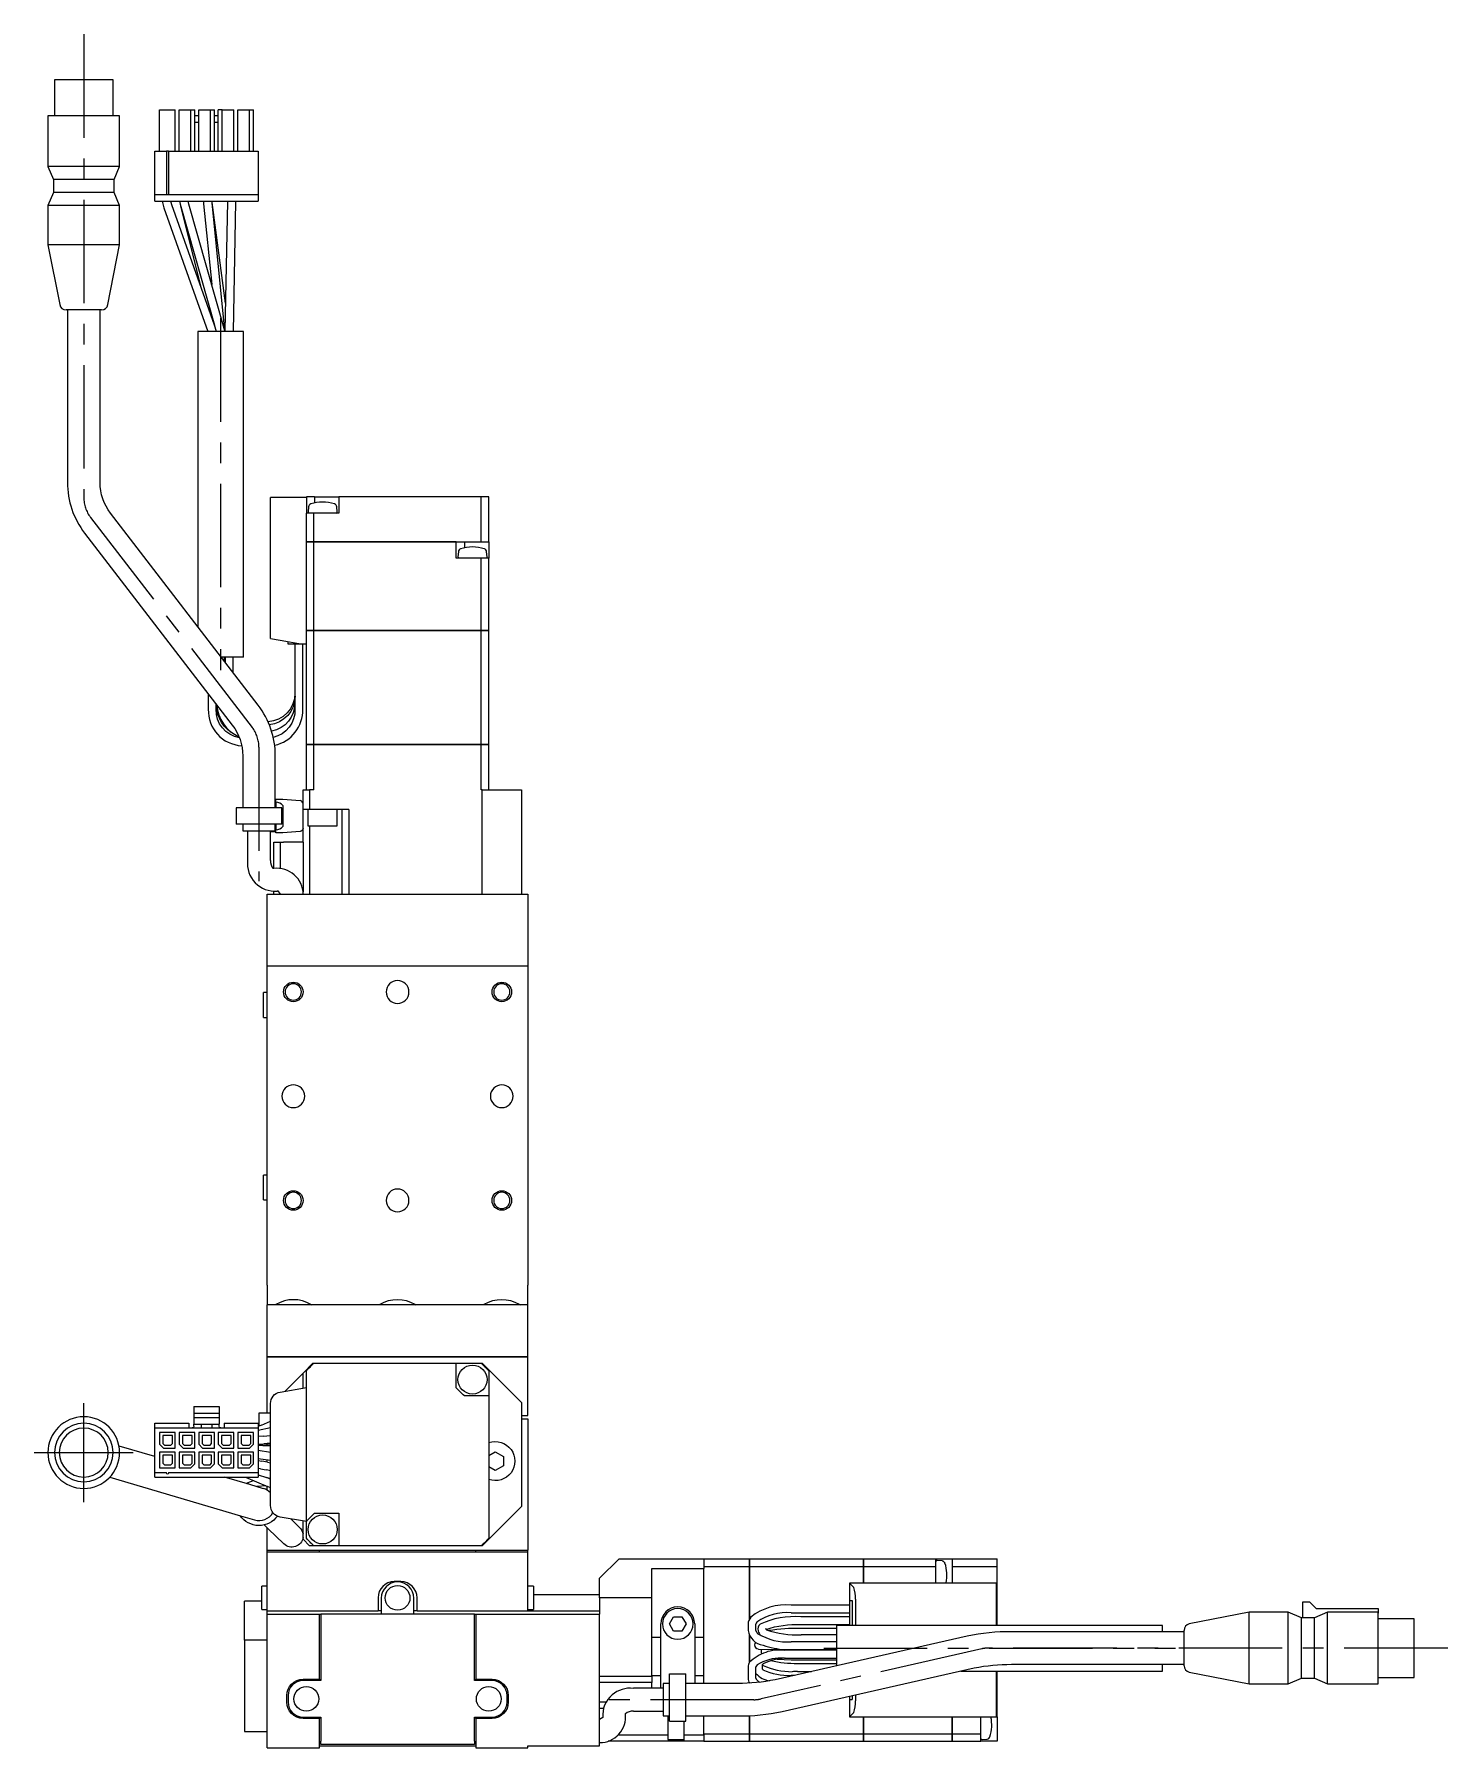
# Model space of a CAD drawing. Extents: x 0 to 847, y -8 to 672.
# Drawn here: x 629.8 to 846.7, y 211 to 474 of the extents above; entities that cross this region are included whole.
import ezdxf

# ---------------------------------------------------------------- set-up
doc = ezdxf.new("R2010")
doc.units = 0
doc.header["$LTSCALE"] = 0.5
doc.linetypes.add('CENTER', pattern=[50.8, 31.75, -6.35, 6.35, -6.35])
doc.layers.add('MSM_CENTER', color=1, linetype='CENTER')
doc.layers.add('MSM_CONTINUOUS', color=7, linetype='CONTINUOUS')

msp = doc.modelspace()

# ---------------------------------------------------------------- linework, layer by layer
at = {"layer": 'MSM_CENTER'}
for p, q in [((637.35, 474.05), (637.35, 402.95)), ((658.36, 430.45), (658.36, 376.45)), ((638.39, 399.9), (663.21, 367.65)), ((664.24, 364.6), (664.24, 344.05)), ((637.35, 248.75), (637.35, 263.95)), ((629.75, 256.35), (644.95, 256.35)), ((775.17, 226.23), (741.31, 218.54)), ((750.91, 226.31), (804.91, 226.31)), ((846.68, 226.35), (776.27, 226.35)), ((740.2, 218.42), (717.66, 218.42))]:
    msp.add_line(p, q, dxfattribs=at)
for centre, start, end in [((642.35, 402.95), 180, 217.5732), ((659.24, 364.6), 360, 37.5732), ((776.27, 221.35), 90, 102.7889), ((740.2, 223.42), 270, 282.7889)]:
    msp.add_arc(centre, 5, start, end, dxfattribs=at)
at = {"layer": 'MSM_CONTINUOUS'}
for p, q in [((641.85, 467.05), (632.85, 467.05)), ((632.85, 467.05), (632.85, 461.55)), ((641.85, 461.55), (641.85, 467.05)), ((642.85, 461.55), (631.85, 461.55)), ((631.85, 461.55), (631.85, 453.75)), ((642.85, 453.75), (642.85, 461.55)), ((648.99, 456.1), (648.99, 462.45)), ((648.99, 462.45), (651.39, 462.45)), ((651.39, 456.1), (651.39, 462.45)), ((651.99, 462.45), (653.79, 462.45)), ((651.99, 456.1), (651.99, 462.45)), ((653.79, 456.1), (653.79, 462.45)), ((653.79, 462.45), (654.39, 462.45)), ((654.39, 456.1), (654.39, 462.45)), ((654.39, 461.56), (654.99, 461.56)), ((654.39, 460.56), (654.99, 460.56)), ((654.99, 456.1), (654.99, 462.45)), ((654.99, 462.45), (656.79, 462.45)), ((656.79, 456.1), (656.79, 462.45)), ((656.79, 462.45), (657.39, 462.45)), ((657.39, 456.1), (657.39, 462.45)), ((657.39, 461.56), (657.99, 461.56)), ((657.39, 460.56), (657.99, 460.56)), ((657.99, 456.1), (657.99, 462.45)), ((658.59, 462.45), (657.99, 462.45)), ((658.59, 456.1), (658.59, 462.45)), ((658.59, 462.45), (660.39, 462.45)), ((660.39, 456.1), (660.39, 462.45)), ((660.99, 456.1), (660.99, 462.45)), ((660.99, 462.45), (662.79, 462.45)), ((662.79, 456.1), (662.79, 462.45)), ((662.79, 462.45), (663.39, 462.45)), ((663.39, 456.1), (663.39, 462.45)), ((648.26, 456.1), (650.04, 456.1)), ((648.26, 449.47), (648.26, 456.1)), ((650.04, 456.1), (650.04, 449.47)), ((650.34, 456.1), (650.04, 456.1)), ((650.34, 456.1), (650.34, 449.47)), ((650.34, 456.1), (664.11, 456.1)), ((664.11, 456.1), (664.11, 449.47)), ((642.85, 453.75), (631.85, 453.75)), ((631.85, 453.75), (632.7, 451.75)), ((642, 451.75), (642.85, 453.75)), ((632.7, 449.75), (631.85, 447.75)), ((642, 451.75), (632.7, 451.75)), ((632.7, 451.75), (632.7, 449.75)), ((642, 449.75), (632.7, 449.75)), ((642, 449.75), (642, 451.75)), ((642.85, 447.75), (642, 449.75)), ((642.85, 447.75), (631.85, 447.75)), ((631.85, 447.75), (631.85, 441.75)), ((642.85, 441.75), (642.85, 447.75)), ((648.26, 449.47), (664.11, 449.47)), ((648.26, 449.17), (648.26, 449.47)), ((648.26, 448.45), (648.26, 449.17)), ((648.26, 448.45), (664.11, 448.45)), ((649.38, 448.45), (649.64, 447.42)), ((649.64, 447.42), (656.37, 428.45)), ((650.87, 447.85), (650.7, 448.45)), ((650.87, 447.84), (650.7, 448.45)), ((657.42, 429.38), (650.87, 447.85)), ((652.05, 448.45), (652.19, 447.69)), ((652.06, 448.45), (652.23, 447.6)), ((652.19, 447.69), (655.29, 435.38)), ((652.23, 447.6), (657.42, 429.38)), ((653.48, 447.95), (653.37, 448.45)), ((659.02, 428.53), (653.48, 447.95)), ((655.72, 448.45), (655.75, 448.04)), ((655.75, 448.04), (656.99, 435.63)), ((657.05, 448.17), (657.02, 448.45)), ((657.05, 448.21), (657.03, 448.45)), ((659.1, 432.75), (657.05, 448.21)), ((659, 428.57), (657.05, 448.17)), ((659.41, 448.37), (659.02, 428.54)), ((659.41, 448.45), (659.41, 448.37)), ((659.41, 448.45), (659.41, 448.3)), ((660.31, 428.45), (660.71, 448.34)), ((660.71, 448.34), (660.71, 448.45)), ((664.11, 449.47), (664.11, 449.17)), ((664.11, 449.17), (664.11, 448.45)), ((642.85, 441.75), (631.85, 441.75)), ((631.85, 441.75), (633.66, 432.55)), ((641.05, 432.55), (642.85, 441.75)), ((640.07, 431.75), (634.64, 431.75)), ((634.85, 431.75), (634.85, 405.26)), ((639.85, 405.26), (639.85, 431.75)), ((657.72, 428.45), (657.42, 429.38)), ((661.86, 428.45), (654.86, 428.45)), ((654.86, 428.45), (654.86, 383.09)), ((659.02, 428.54), (659.02, 428.53)), ((661.86, 378.45), (661.86, 428.45)), ((666.01, 381.31), (666.01, 402.95)), ((667.5, 402.95), (666.01, 402.95)), ((671.51, 402.95), (667.5, 402.95)), ((671.51, 402.95), (671.51, 403.05)), ((672.76, 403.05), (671.51, 403.05)), ((671.51, 402.95), (671.51, 400.55)), ((672.76, 403.05), (672.76, 402.11)), ((672.76, 403.05), (676.51, 403.05)), ((676.51, 403.05), (676.51, 400.55)), ((698.36, 403.05), (676.51, 403.05)), ((698.36, 396.16), (698.36, 403.05)), ((699.51, 403.05), (698.36, 403.05)), ((699.51, 396.16), (699.51, 403.05)), ((664.12, 371.06), (641.45, 400.53)), ((671.51, 396.16), (671.51, 400.55)), ((672.67, 400.55), (671.51, 400.55)), ((671.85, 401.52), (671.78, 400.75)), ((672.67, 396.16), (672.67, 400.55)), ((676.51, 400.55), (672.67, 400.55)), ((676.24, 400.75), (676.18, 401.52)), ((637.48, 397.48), (660.15, 368.01)), ((671.51, 396.16), (672.67, 396.16)), ((671.51, 382.55), (671.51, 396.15)), ((672.67, 396.15), (671.51, 396.15)), ((672.67, 396.16), (698.36, 396.16)), ((672.67, 382.55), (672.67, 396.15)), ((694.51, 396.15), (672.67, 396.15)), ((694.51, 393.65), (694.51, 396.15)), ((694.85, 394.63), (694.78, 393.86)), ((695.76, 396.15), (695.76, 395.22)), ((698.36, 396.16), (699.51, 396.16)), ((699.24, 393.86), (699.18, 394.63)), ((699.51, 396.15), (699.51, 393.65)), ((698.36, 393.65), (694.51, 393.65)), ((698.36, 382.55), (698.36, 393.65)), ((699.51, 393.65), (698.36, 393.65)), ((699.51, 382.55), (699.51, 393.65)), ((671.51, 382.55), (672.67, 382.55)), ((671.51, 382.54), (671.51, 382.55)), ((671.51, 365.05), (671.51, 382.54)), ((672.67, 382.54), (671.51, 382.54)), ((671.52, 382.55), (671.52, 382.54)), ((672.67, 382.55), (698.36, 382.55)), ((672.67, 382.55), (672.67, 382.54)), ((672.67, 365.05), (672.67, 382.54)), ((698.36, 382.54), (672.67, 382.54)), ((698.35, 382.55), (698.35, 382.54)), ((698.36, 382.55), (699.51, 382.55)), ((698.36, 365.05), (698.36, 382.54)), ((699.51, 382.54), (698.36, 382.54)), ((699.5, 382.55), (699.5, 382.54)), ((699.51, 365.05), (699.51, 382.54)), ((666.01, 381.31), (667.5, 381.05)), ((667.5, 381.05), (670.91, 380.45)), ((668.71, 380.45), (668.71, 380.84)), ((670.91, 380.45), (668.71, 380.45)), ((669.76, 380.45), (669.76, 370.45)), ((671.51, 380.45), (670.91, 380.45)), ((670.96, 370.45), (670.96, 380.45)), ((661.86, 378.45), (658.41, 378.45)), ((658.96, 377.76), (658.96, 378.45)), ((659.06, 378.45), (659.06, 377.63)), ((660.26, 376.07), (660.26, 378.45)), ((656.46, 372.81), (656.46, 370.45)), ((657.66, 370.45), (657.66, 371.25)), ((669.76, 372.93), (669.76, 372.69)), ((657.87, 369.91), (658.1, 369.5)), ((661.74, 363.28), (661.74, 355.3)), ((666.74, 355.3), (666.74, 363.28)), ((671.51, 365.05), (672.67, 365.05)), ((671.51, 358.05), (671.51, 365.04)), ((672.67, 365.04), (671.51, 365.04)), ((671.52, 365.05), (671.52, 365.04)), ((672.67, 365.05), (698.36, 365.05)), ((672.67, 365.05), (672.67, 365.04)), ((672.67, 358.05), (672.67, 365.04)), ((698.36, 365.04), (672.67, 365.04)), ((698.35, 365.05), (698.35, 365.04)), ((698.36, 365.05), (699.51, 365.05)), ((698.36, 358.05), (698.36, 365.04)), ((699.51, 365.04), (698.36, 365.04)), ((699.5, 365.05), (699.5, 365.04)), ((699.51, 358.05), (699.51, 365.04)), ((671.01, 355.05), (671.01, 358.05)), ((671.01, 358.05), (672.01, 358.05)), ((672.01, 358.05), (672.01, 355.05)), ((672.67, 358.05), (672.01, 358.05)), ((698.51, 358.05), (698.36, 358.05)), ((698.51, 342.05), (698.51, 358.05)), ((698.51, 358.05), (704.51, 358.05)), ((704.51, 358.05), (704.51, 342.05)), ((667.74, 355.3), (660.74, 355.3)), ((660.74, 355.3), (660.74, 352.8)), ((666.81, 356.4), (666.74, 356.4)), ((666.81, 356.65), (667.91, 356.65)), ((666.81, 356.18), (666.81, 356.65)), ((666.81, 356.18), (666.81, 355.3)), ((667.74, 352.8), (667.74, 355.3)), ((667.91, 356.65), (670.56, 356.42)), ((667.91, 355.65), (667.91, 352.44)), ((667.74, 352.8), (660.74, 352.8)), ((661.74, 352.8), (661.74, 351.8)), ((666.74, 351.8), (666.74, 352.8)), ((666.81, 352.8), (666.81, 351.92)), ((672.01, 355.05), (671.01, 355.05)), ((671.01, 350.05), (671.01, 355.05)), ((671.76, 355.05), (671.76, 352.55)), ((671.76, 352.55), (676.26, 352.55)), ((678.01, 355.05), (672.01, 355.05)), ((672.01, 352.55), (672.01, 342.05)), ((676.26, 352.55), (676.26, 355.05)), ((677.01, 342.05), (677.01, 355.05)), ((678.01, 355.05), (678.01, 342.05)), ((661.74, 351.8), (666.74, 351.8)), ((662.49, 351.8), (662.49, 347.24)), ((665.99, 347.24), (665.99, 351.8)), ((665.99, 351.7), (666.81, 351.7)), ((666.51, 346.01), (666.51, 350.05)), ((666.51, 350.05), (667.51, 350.05)), ((666.81, 351.45), (666.81, 351.92)), ((667.91, 351.45), (666.81, 351.45)), ((667.51, 350.05), (667.51, 346)), ((667.51, 350.05), (668.01, 350.05)), ((670.56, 351.68), (667.91, 351.45)), ((671.01, 350.05), (668.01, 350.05)), ((671.01, 350.05), (671.01, 342.42)), ((666.54, 346.02), (666.44, 346)), ((665.51, 342.05), (705.51, 342.05)), ((665.51, 331.05), (665.51, 342.05)), ((666.51, 342.05), (666.51, 342.53)), ((667.03, 342.55), (667.13, 342.56)), ((667.13, 342.56), (667.47, 342.05)), ((705.51, 342.05), (705.51, 331.05)), ((665.51, 331.05), (705.51, 331.05)), ((665.51, 282.05), (665.51, 331.05)), ((705.51, 331.05), (705.51, 282.05)), ((664.91, 323.15), (664.91, 326.95)), ((665.51, 326.95), (664.91, 326.95)), ((664.91, 323.15), (665.51, 323.15)), ((664.91, 295.15), (664.91, 298.95)), ((665.51, 298.95), (664.91, 298.95)), ((664.91, 295.15), (665.51, 295.15)), ((665.51, 282.05), (665.51, 279.05)), ((705.51, 279.05), (705.51, 282.05)), ((705.51, 279.05), (665.51, 279.05)), ((665.51, 271.05), (665.51, 279.05)), ((666.74, 279.05), (666.69, 279.05)), ((666.84, 279.07), (666.74, 279.05)), ((672.21, 279.06), (672.34, 279.05)), ((682.77, 279.06), (682.69, 279.05)), ((688.22, 279.06), (688.34, 279.05)), ((698.77, 279.06), (698.69, 279.05)), ((704.22, 279.06), (704.34, 279.05)), ((705.51, 271.05), (705.51, 279.05)), ((665.51, 271.05), (705.51, 271.05)), ((665.51, 262.4), (665.51, 271.05)), ((705.51, 271.05), (665.51, 271.05)), ((705.51, 262.05), (705.51, 271.05)), ((668.24, 265.77), (671.01, 268.55)), ((672.51, 270.05), (671.01, 268.55)), ((671.01, 266.26), (671.01, 268.55)), ((671.51, 245.8), (671.51, 268.89)), ((672.51, 270.05), (672.67, 270.05)), ((672.67, 270.05), (694.51, 270.05)), ((694.51, 266.3), (694.51, 270.05)), ((694.51, 270.05), (698.36, 270.05)), ((698.36, 270.05), (698.51, 270.05)), ((704.51, 264.05), (698.51, 270.05)), ((699.51, 268.89), (699.51, 265.05)), ((667.5, 265.64), (671.51, 266.35)), ((654.26, 263.43), (658.12, 263.43)), ((654.26, 263.43), (654.26, 262.41)), ((658.12, 263.43), (658.12, 262.41)), ((666.01, 248.23), (666.01, 263.87)), ((699.51, 265.05), (695.76, 265.05)), ((699.51, 265.05), (699.51, 243.2)), ((704.51, 264.05), (704.51, 248.05)), ((648.26, 260.86), (653.46, 260.86)), ((648.26, 260.56), (648.26, 260.86)), ((648.26, 260.15), (648.26, 260.56)), ((653.46, 260.86), (653.46, 260.56)), ((653.46, 260.56), (653.46, 260.15)), ((654.26, 262.41), (654.26, 261.71)), ((654.26, 262.41), (658.12, 262.41)), ((654.26, 261.71), (658.12, 261.71)), ((654.26, 261.71), (654.26, 260.71)), ((654.26, 260.71), (658.12, 260.71)), ((654.26, 260.43), (654.26, 260.71)), ((654.26, 260.43), (654.26, 260.4)), ((655.37, 260.71), (655.37, 260.43)), ((655.37, 260.43), (655.37, 260.15)), ((657.02, 260.71), (657.02, 260.43)), ((657.02, 260.43), (657.02, 260.15)), ((658.12, 262.41), (658.12, 261.71)), ((658.12, 261.71), (658.12, 260.71)), ((658.12, 260.43), (658.12, 260.71)), ((658.12, 260.43), (658.12, 260.4)), ((658.92, 260.86), (664.11, 260.86)), ((658.92, 260.86), (658.92, 260.56)), ((658.92, 260.56), (658.92, 260.15)), ((664.11, 260.86), (664.11, 260.56)), ((664.11, 260.56), (664.11, 260.15)), ((664.61, 260.55), (664.11, 260.34)), ((664.21, 262.4), (664.21, 260.39)), ((666.01, 262.4), (664.21, 262.4)), ((664.61, 260.55), (666.01, 261.15)), ((704.51, 262.05), (705.51, 262.05)), ((704.51, 261.55), (705.51, 261.55)), ((705.51, 261.55), (705.51, 241.35)), ((648.26, 253.29), (648.26, 260.15)), ((648.26, 260.15), (664.11, 260.15)), ((648.99, 259.42), (648.99, 257.62)), ((651.39, 259.42), (648.99, 259.42)), ((649.51, 258.97), (649.51, 257.72)), ((650.98, 258.97), (649.51, 258.97)), ((650.98, 257.72), (650.98, 258.97)), ((651.39, 257.02), (651.39, 259.42)), ((651.99, 259.42), (651.99, 257.62)), ((654.39, 259.42), (651.99, 259.42)), ((652.51, 258.97), (652.51, 257.72)), ((653.98, 258.97), (652.51, 258.97)), ((653.98, 257.72), (653.98, 258.97)), ((654.39, 257.02), (654.39, 259.42)), ((654.99, 259.42), (654.99, 257.62)), ((657.39, 259.42), (654.99, 259.42)), ((655.51, 258.97), (655.51, 257.72)), ((656.98, 258.97), (655.51, 258.97)), ((656.98, 257.72), (656.98, 258.97)), ((657.39, 257.02), (657.39, 259.42)), ((657.99, 259.42), (657.99, 257.62)), ((660.39, 259.42), (657.99, 259.42)), ((658.51, 258.97), (658.51, 257.72)), ((659.98, 258.97), (658.51, 258.97)), ((659.98, 257.72), (659.98, 258.97)), ((660.39, 257.02), (660.39, 259.42)), ((663.39, 259.42), (660.99, 259.42)), ((660.99, 259.42), (660.99, 257.02)), ((661.51, 258.97), (661.51, 257.72)), ((662.98, 258.97), (661.51, 258.97)), ((662.98, 257.72), (662.98, 258.97)), ((663.39, 257.62), (663.39, 259.42)), ((664.11, 259.8), (666.01, 260.21)), ((664.11, 260.15), (664.11, 253.29)), ((664.9, 258.89), (664.11, 258.82)), ((664.9, 258.89), (666, 258.98)), ((666.01, 257.78), (665, 257.69)), ((648.26, 255.74), (642.76, 257.36)), ((648.99, 257.62), (649.59, 257.02)), ((648.99, 256.42), (648.99, 254.02)), ((651.39, 256.42), (648.99, 256.42)), ((649.51, 257.72), (649.76, 257.47)), ((649.51, 255.97), (649.51, 254.72)), ((650.98, 255.97), (649.51, 255.97)), ((649.59, 257.02), (651.39, 257.02)), ((649.76, 257.47), (650.73, 257.47)), ((650.73, 257.47), (650.98, 257.72)), ((650.98, 254.72), (650.98, 255.97)), ((651.39, 254.02), (651.39, 256.42)), ((651.99, 257.62), (652.59, 257.02)), ((651.99, 256.42), (651.99, 254.02)), ((654.39, 256.42), (651.99, 256.42)), ((652.51, 257.72), (652.76, 257.47)), ((652.51, 255.97), (652.51, 254.72)), ((653.98, 255.97), (652.51, 255.97)), ((652.59, 257.02), (654.39, 257.02)), ((652.76, 257.47), (653.73, 257.47)), ((653.73, 257.47), (653.98, 257.72)), ((653.98, 254.72), (653.98, 255.97)), ((654.39, 254.62), (654.39, 256.42)), ((654.99, 257.62), (655.59, 257.02)), ((654.99, 256.42), (654.99, 254.02)), ((657.39, 256.42), (654.99, 256.42)), ((655.51, 257.72), (655.76, 257.47)), ((655.51, 255.97), (655.51, 254.72)), ((656.98, 255.97), (655.51, 255.97)), ((655.59, 257.02), (657.39, 257.02)), ((655.76, 257.47), (656.73, 257.47)), ((656.73, 257.47), (656.98, 257.72)), ((656.98, 254.72), (656.98, 255.97)), ((657.39, 254.62), (657.39, 256.42)), ((657.99, 257.62), (658.59, 257.02)), ((657.99, 256.42), (657.99, 254.62)), ((660.39, 256.42), (657.99, 256.42)), ((658.51, 257.72), (658.76, 257.47)), ((658.51, 255.97), (658.51, 254.72)), ((659.98, 255.97), (658.51, 255.97)), ((658.59, 257.02), (660.39, 257.02)), ((658.76, 257.47), (659.73, 257.47)), ((659.73, 257.47), (659.98, 257.72)), ((659.98, 254.72), (659.98, 255.97)), ((660.39, 254.02), (660.39, 256.42)), ((660.99, 257.02), (662.79, 257.02)), ((660.99, 256.42), (660.99, 254.02)), ((663.39, 256.42), (660.99, 256.42)), ((661.51, 257.72), (661.76, 257.47)), ((661.51, 255.97), (661.51, 254.72)), ((662.98, 255.97), (661.51, 255.97)), ((661.76, 257.47), (662.73, 257.47)), ((662.73, 257.47), (662.98, 257.72)), ((663.39, 257.62), (662.79, 257.02)), ((662.98, 254.72), (662.98, 255.97)), ((663.39, 254.62), (663.39, 256.42)), ((664.11, 257.62), (665, 257.69)), ((664.85, 257.43), (664.11, 257.42)), ((666.01, 256.38), (664.11, 256.66)), ((664.11, 255.45), (666.01, 255.17)), ((664.11, 255.16), (664.69, 255.05)), ((664.85, 257.43), (666.01, 257.46)), ((665.03, 257.7), (666.01, 257.7)), ((665.51, 257.45), (665.51, 257.7)), ((665.51, 254.89), (665.51, 255.24)), ((699.51, 255.91), (700.51, 256.49)), ((700.51, 256.49), (701.76, 255.77)), ((701.76, 255.77), (701.76, 254.33)), ((641.35, 252.56), (661.43, 246.64)), ((648.26, 253.29), (650.04, 253.29)), ((648.26, 252.88), (648.26, 253.29)), ((648.26, 252.58), (648.26, 252.88)), ((648.26, 252.58), (664.11, 252.58)), ((648.99, 254.02), (651.39, 254.02)), ((649.51, 254.72), (649.76, 254.47)), ((649.76, 254.47), (650.73, 254.47)), ((650.04, 253.19), (650.04, 253.29)), ((650.34, 253.29), (664.11, 253.29)), ((650.34, 253.29), (650.34, 253.19)), ((650.73, 254.47), (650.98, 254.72)), ((651.99, 254.02), (653.79, 254.02)), ((652.51, 254.72), (652.76, 254.47)), ((652.76, 254.47), (653.73, 254.47)), ((653.73, 254.47), (653.98, 254.72)), ((653.79, 254.02), (654.39, 254.62)), ((654.99, 254.02), (656.79, 254.02)), ((655.51, 254.72), (655.76, 254.47)), ((655.76, 254.47), (656.73, 254.47)), ((656.73, 254.47), (656.98, 254.72)), ((656.79, 254.02), (657.39, 254.62)), ((658.59, 254.02), (657.99, 254.62)), ((658.51, 254.72), (658.76, 254.47)), ((658.59, 254.02), (660.39, 254.02)), ((658.76, 254.47), (659.73, 254.47)), ((662.84, 251.44), (658.97, 252.58)), ((659.73, 254.47), (659.98, 254.72)), ((660.99, 254.02), (662.79, 254.02)), ((661.51, 254.72), (661.76, 254.47)), ((661.76, 254.47), (662.73, 254.47)), ((662.16, 252.58), (665.53, 251.15)), ((662.73, 254.47), (662.98, 254.72)), ((662.79, 254.02), (663.39, 254.62)), ((664.46, 253.87), (664.11, 253.93)), ((664.11, 253.29), (664.11, 252.88)), ((664.11, 252.92), (665.42, 252.5)), ((664.11, 252.88), (664.11, 252.58)), ((664.46, 253.87), (665.34, 253.7)), ((665.57, 254.88), (664.69, 255.05)), ((666.04, 253.57), (665.34, 253.7)), ((666, 252.25), (665.38, 252.52)), ((666.01, 252.32), (665.42, 252.5)), ((665.57, 254.88), (666.01, 254.79)), ((700.51, 253.6), (699.51, 254.18)), ((701.76, 254.33), (700.51, 253.6)), ((664.95, 250.81), (662.84, 251.44)), ((665.29, 251.25), (664.03, 251.14)), ((665.51, 252.46), (665.51, 252.47)), ((665.51, 250.57), (665.51, 251.16)), ((666.01, 250.94), (665.53, 251.15)), ((665.88, 252.3), (666.01, 252.32)), ((698.51, 242.05), (704.51, 248.05)), ((661.43, 246.64), (663.54, 246.02)), ((665.5, 244.8), (665.03, 245.24)), ((665.5, 244.8), (665.66, 244.64)), ((665.51, 241.35), (665.51, 244.78)), ((665.66, 244.64), (668.06, 242.34)), ((671.51, 245.75), (667.5, 246.45)), ((670.48, 244.87), (669.12, 246.17)), ((671.01, 243.05), (671.01, 245.84)), ((671.51, 245.8), (671.51, 245.75)), ((671.51, 243.2), (671.51, 245.75)), ((672.76, 247.05), (676.51, 247.05)), ((676.51, 247.05), (676.51, 242.05)), ((671.01, 243.05), (672.01, 242.05)), ((672.67, 242.05), (672.01, 242.05)), ((676.51, 242.05), (672.67, 242.05)), ((698.36, 242.05), (676.51, 242.05)), ((698.51, 242.05), (698.36, 242.05)), ((665.51, 241.35), (705.51, 241.35)), ((665.51, 241.05), (665.51, 241.35)), ((673.51, 241.05), (665.51, 241.05)), ((665.51, 232.05), (665.51, 241.05)), ((673.51, 241.05), (665.51, 241.05)), ((673.51, 241.05), (673.51, 241.35)), ((697.51, 241.05), (673.51, 241.05)), ((697.51, 241.05), (697.51, 241.35)), ((705.51, 241.05), (697.51, 241.05)), ((705.51, 241.05), (697.51, 241.05)), ((705.51, 241.05), (705.51, 241.35)), ((705.51, 232.05), (705.51, 241.05)), ((716.51, 237.05), (719.51, 240.05)), ((719.51, 240.05), (732.51, 240.05)), ((732.51, 240.05), (732.51, 238.55)), ((732.51, 240.05), (739.5, 240.05)), ((739.5, 238.89), (739.5, 240.05)), ((739.51, 240.04), (739.5, 240.04)), ((739.51, 240.05), (739.51, 238.89)), ((739.51, 240.05), (757, 240.05)), ((757, 238.89), (757, 240.05)), ((757.01, 240.04), (757, 240.04)), ((757.01, 240.05), (768.11, 240.05)), ((757.01, 240.05), (757.01, 238.89)), ((768.11, 238.89), (768.11, 240.05)), ((768.11, 240.05), (770.62, 240.05)), ((769.1, 239.71), (768.33, 239.78)), ((770.61, 240.04), (770.61, 236.35)), ((770.62, 240.05), (777.51, 240.05)), ((770.62, 240.05), (770.62, 238.89)), ((777.51, 238.89), (777.51, 240.05)), ((716.51, 234.05), (716.51, 237.05)), ((724.51, 238.55), (732.51, 238.55)), ((724.51, 234.05), (724.51, 238.55)), ((732.51, 238.89), (739.5, 238.89)), ((732.51, 228.01), (732.51, 238.55)), ((739.51, 238.9), (739.5, 238.9)), ((739.5, 230.75), (739.5, 238.89)), ((739.51, 238.89), (757, 238.89)), ((739.51, 238.89), (739.51, 230.77)), ((757.01, 238.9), (757, 238.9)), ((757, 236.35), (757, 238.89)), ((757.01, 238.89), (757.01, 236.35)), ((757.01, 238.89), (768.11, 238.89)), ((768.11, 236.35), (768.11, 238.89)), ((770.62, 238.89), (777.51, 238.89)), ((770.62, 238.89), (770.62, 236.35)), ((777.51, 229.81), (777.51, 238.89)), ((664.66, 232.25), (664.66, 235.85)), ((665.51, 235.85), (664.66, 235.85)), ((686.01, 236.55), (685.01, 236.55)), ((706.36, 235.85), (705.51, 235.85)), ((706.36, 235.85), (706.36, 234.05)), ((706.36, 234.55), (716.51, 234.55)), ((754.91, 236.24), (754.91, 236.35)), ((754.91, 236.35), (757, 236.35)), ((754.91, 233.65), (754.91, 236.24)), ((754.91, 236.24), (755.52, 235.64)), ((757, 236.35), (757.01, 236.35)), ((757.01, 236.35), (768.11, 236.35)), ((768.11, 236.35), (770.62, 236.35)), ((770.62, 236.35), (777.41, 236.35)), ((777.41, 235.64), (777.41, 236.35)), ((777.41, 233.87), (777.41, 235.64)), ((664.66, 233.55), (662.01, 233.55)), ((662.01, 227.54), (662.01, 233.55)), ((664.66, 232.25), (665.51, 232.25)), ((665.51, 232.05), (682.51, 232.05)), ((665.51, 231.55), (665.51, 232.05)), ((665.51, 231.55), (673.51, 231.55)), ((665.51, 211.05), (665.51, 231.55)), ((673.51, 221.55), (673.51, 231.55)), ((673.51, 231.55), (673.71, 231.55)), ((673.71, 231.55), (673.71, 221.35)), ((697.31, 231.55), (673.71, 231.55)), ((682.51, 234.05), (682.51, 232.05)), ((683.01, 232.05), (682.51, 232.05)), ((683.01, 234), (683.01, 231.55)), ((688.01, 231.55), (688.01, 234)), ((688.51, 232.05), (688.01, 232.05)), ((688.51, 232.05), (688.51, 234.05)), ((688.51, 232.05), (705.51, 232.05)), ((697.31, 221.35), (697.31, 231.55)), ((697.31, 231.55), (697.51, 231.55)), ((697.51, 231.55), (697.51, 221.55)), ((697.51, 231.55), (716.51, 231.55)), ((705.51, 232.25), (706.36, 232.25)), ((705.51, 232.05), (716.51, 232.05)), ((706.36, 234.05), (706.36, 232.25)), ((724.51, 234.05), (716.51, 234.05)), ((716.51, 234.05), (716.51, 231.55)), ((716.51, 211.35), (716.51, 231.55)), ((724.51, 222.05), (724.51, 234.05)), ((754.91, 232.95), (745.91, 232.95)), ((745.91, 231.75), (754.91, 231.75)), ((754.91, 229.81), (754.91, 233.65)), ((754.91, 233.65), (755.3, 233.65)), ((755.3, 233.65), (755.3, 229.81)), ((755.78, 233.87), (755.78, 229.81)), ((777.41, 229.81), (777.41, 233.87)), ((816.21, 231.85), (807.02, 230.04)), ((816.21, 226.35), (816.21, 231.85)), ((822.22, 231.85), (816.21, 231.85)), ((822.22, 226.35), (822.22, 231.85)), ((824.22, 231), (822.22, 231.85)), ((824.46, 233.43), (825.46, 233.43)), ((824.46, 231), (824.46, 233.43)), ((825.46, 233.43), (826.48, 232.41)), ((828.22, 231.85), (826.22, 231)), ((826.48, 232.41), (836.02, 232.41)), ((828.22, 226.35), (828.22, 231.85)), ((836.01, 231.85), (828.22, 231.85)), ((836.01, 226.35), (836.01, 231.85)), ((836.02, 231.71), (836.01, 231.7)), ((836.02, 232.41), (836.02, 231.71)), ((725.91, 220.17), (725.91, 230.05)), ((727.24, 230.05), (727.88, 231.15)), ((727.88, 228.95), (727.24, 230.05)), ((727.88, 231.15), (729.15, 231.15)), ((729.15, 228.95), (727.88, 228.95)), ((729.15, 231.15), (729.78, 230.05)), ((729.78, 230.05), (729.15, 228.95)), ((731.11, 230.05), (731.11, 220.92)), ((739.31, 230), (739.31, 229.04)), ((740.51, 229.04), (740.51, 230)), ((740.84, 229.01), (740.85, 228.97)), ((740.85, 228.97), (740.92, 228.77)), ((740.85, 228.97), (740.92, 228.77)), ((752.91, 229.35), (747.37, 229.35)), ((754.91, 231.15), (747.4, 231.15)), ((747.4, 229.95), (754.91, 229.95)), ((752.91, 223.62), (752.91, 229.81)), ((802.91, 229.81), (752.91, 229.81)), ((806.21, 228.85), (779.73, 228.85)), ((802.91, 228.85), (802.91, 229.81)), ((806.21, 226.35), (806.21, 229.06)), ((824.22, 226.35), (824.22, 231)), ((826.22, 231), (824.22, 231)), ((826.22, 226.35), (826.22, 231)), ((841.51, 230.85), (836.01, 230.85)), ((841.51, 226.35), (841.51, 230.85)), ((662.01, 227.54), (662.01, 213.55)), ((665.51, 227.54), (662.01, 227.54)), ((724.51, 228.01), (725.91, 228.01)), ((731.11, 228.01), (732.51, 228.01)), ((732.51, 227.88), (732.51, 228.01)), ((732.51, 222.22), (732.51, 227.88)), ((739.5, 224.15), (739.5, 228.39)), ((739.51, 228.37), (739.51, 224.16)), ((740.35, 227.04), (740.31, 226.84)), ((740.47, 227.22), (740.35, 227.04)), ((740.88, 226.2), (745.91, 226.1)), ((741.31, 226.19), (741.31, 225.69)), ((772.92, 228.16), (743.45, 221.48)), ((752.91, 227.3), (745.91, 227.3)), ((747.49, 228.39), (747.45, 228.39)), ((752.91, 228.39), (747.47, 228.39)), ((806.21, 223.64), (806.21, 226.35)), ((816.21, 220.85), (816.21, 226.35)), ((822.22, 220.85), (822.22, 226.35)), ((824.22, 221.7), (824.22, 226.35)), ((826.22, 221.7), (826.22, 226.35)), ((828.22, 220.85), (828.22, 226.35)), ((836.01, 220.85), (836.01, 226.35)), ((841.51, 221.85), (841.51, 226.35)), ((741.31, 225.69), (741.37, 225.44)), ((741.51, 223.1), (741.51, 223.84)), ((743.75, 224.62), (745.91, 224.55)), ((744.91, 224.8), (744.44, 224.8)), ((752.91, 226), (744.91, 226)), ((744.91, 224.8), (752.91, 224.8)), ((745.91, 226.1), (752.91, 226.1)), ((745.91, 224.55), (752.91, 224.55)), ((752.91, 223.95), (746.91, 223.95)), ((779.73, 223.85), (806.21, 223.85)), ((802.91, 222.81), (802.91, 223.85)), ((671.01, 221.55), (673.51, 221.55)), ((673.71, 221.35), (671.01, 221.35)), ((673.51, 221.55), (673.51, 221.35)), ((700.01, 221.35), (697.31, 221.35)), ((697.51, 221.55), (700.01, 221.55)), ((697.51, 221.35), (697.51, 221.55)), ((716.51, 222.05), (724.51, 222.05)), ((724.51, 221.05), (716.51, 221.05)), ((725.91, 222.09), (724.51, 222.09)), ((724.51, 222.05), (724.51, 221.05)), ((724.51, 220.17), (724.51, 221.05)), ((727.26, 222.39), (729.76, 222.39)), ((727.26, 222.13), (727.26, 222.39)), ((727.26, 215.15), (727.26, 222.13)), ((729.76, 222.13), (729.76, 222.39)), ((729.76, 215.15), (729.76, 222.13)), ((732.51, 222.09), (731.11, 222.09)), ((732.51, 222.09), (732.51, 222.22)), ((732.51, 220.92), (732.51, 222.09)), ((739.31, 223.44), (739.31, 221.7)), ((739.5, 220.96), (739.5, 220.99)), ((739.5, 220.96), (739.5, 220.99)), ((739.51, 220.98), (739.51, 220.96)), ((739.51, 220.98), (739.51, 220.96)), ((740.51, 221.7), (740.51, 223.44)), ((744.56, 216.6), (774.03, 223.29)), ((746.41, 222.15), (745.91, 222.15)), ((746.91, 222.75), (749.05, 222.75)), ((771.94, 222.81), (802.91, 222.81)), ((777.41, 218.23), (777.41, 222.81)), ((777.51, 215.8), (777.51, 222.81)), ((807.02, 222.66), (816.21, 220.85)), ((822.22, 220.85), (824.22, 221.7)), ((824.22, 221.7), (826.22, 221.7)), ((826.22, 221.7), (828.22, 220.85)), ((836.01, 221.85), (841.51, 221.85)), ((668.51, 218.05), (668.51, 219.05)), ((668.71, 219.05), (668.71, 218.05)), ((702.31, 218.05), (702.31, 219.05)), ((702.51, 219.05), (702.51, 218.05)), ((726.26, 220.17), (721.7, 220.17)), ((726.26, 220.92), (726.26, 215.92)), ((727.26, 220.92), (726.26, 220.92)), ((737.75, 220.92), (729.76, 220.92)), ((754.91, 218.45), (754.91, 218.95)), ((754.91, 215.85), (754.91, 218.45)), ((754.91, 218.45), (755.3, 218.45)), ((755.3, 219.04), (755.3, 218.45)), ((755.78, 219.15), (755.78, 218.23)), ((816.21, 220.85), (822.22, 220.85)), ((828.22, 220.85), (836.01, 220.85)), ((671.01, 215.75), (673.71, 215.75)), ((673.51, 215.75), (673.51, 215.55)), ((673.71, 215.75), (673.71, 212.05)), ((697.31, 215.75), (700.01, 215.75)), ((697.31, 212.05), (697.31, 215.75)), ((697.51, 215.55), (697.51, 215.75)), ((717.51, 218.05), (716.51, 218.05)), ((717.12, 217.05), (716.51, 217.05)), ((717.02, 215.68), (716.51, 215.4)), ((720.48, 216.24), (720.47, 216.28)), ((721.7, 216.67), (726.26, 216.67)), ((726.26, 215.92), (727.26, 215.92)), ((727.01, 215.92), (727.01, 214.55)), ((729.76, 215.92), (737.75, 215.92)), ((732.51, 213.05), (732.51, 215.92)), ((739.5, 213.2), (739.5, 215.96)), ((739.51, 215.96), (739.51, 213.2)), ((755.52, 216.45), (754.91, 215.85)), ((754.91, 215.75), (754.91, 215.85)), ((757, 215.75), (754.91, 215.75)), ((757, 215.75), (757.01, 215.75)), ((757, 213.2), (757, 215.75)), ((770.62, 215.75), (757.01, 215.75)), ((757.01, 215.75), (757.01, 213.2)), ((770.61, 213.2), (770.61, 215.75)), ((775.01, 215.75), (770.62, 215.75)), ((770.62, 215.75), (770.62, 213.2)), ((777.41, 215.75), (775.01, 215.75)), ((775.01, 213.2), (775.01, 215.75)), ((777.41, 216.45), (777.41, 218.23)), ((777.41, 215.75), (777.41, 216.45)), ((777.41, 215.8), (777.51, 215.8)), ((777.51, 215.8), (777.51, 212.05)), ((662.01, 213.55), (665.51, 213.55)), ((673.51, 215.55), (671.01, 215.55)), ((673.51, 211.05), (673.51, 215.55)), ((700.01, 215.55), (697.51, 215.55)), ((697.51, 215.55), (697.51, 211.05)), ((719.39, 213.05), (727.01, 213.05)), ((727.01, 214.55), (727.01, 212.3)), ((727.26, 215.15), (729.76, 215.15)), ((729.51, 213.05), (729.51, 215.15)), ((729.51, 213.05), (732.51, 213.05)), ((729.51, 212.05), (729.51, 213.05)), ((732.51, 213.2), (739.5, 213.2)), ((732.51, 213.05), (732.51, 212.05)), ((739.51, 213.21), (739.5, 213.21)), ((739.5, 212.05), (739.5, 213.2)), ((739.51, 213.2), (757, 213.2)), ((739.51, 213.2), (739.51, 212.05)), ((757.01, 213.21), (757, 213.21)), ((757, 212.05), (757, 213.2)), ((757.01, 213.2), (770.61, 213.2)), ((757.01, 213.2), (757.01, 212.05)), ((770.61, 212.05), (770.61, 213.2)), ((770.62, 213.2), (775.01, 213.2)), ((770.62, 213.2), (770.62, 212.05)), ((775.01, 212.05), (775.01, 213.2)), ((665.51, 211.05), (673.51, 211.05)), ((673.51, 211.35), (697.51, 211.35)), ((673.71, 211.55), (673.71, 212.05)), ((697.31, 211.55), (673.71, 211.55)), ((697.31, 212.05), (697.31, 211.55)), ((697.51, 211.05), (705.51, 211.05)), ((705.51, 211.35), (716.51, 211.35)), ((705.51, 211.05), (705.51, 211.35)), ((729.51, 212.05), (717.81, 212.05)), ((727.01, 212.3), (729.51, 212.3)), ((732.51, 212.05), (729.51, 212.05)), ((732.51, 212.05), (739.5, 212.05)), ((739.51, 212.06), (739.5, 212.06)), ((739.51, 212.05), (757, 212.05)), ((757.01, 212.06), (757, 212.06)), ((757.01, 212.05), (770.61, 212.05)), ((770.62, 212.05), (775.01, 212.05)), ((777.51, 212.05), (775.01, 212.05)), ((775.22, 212.32), (775.99, 212.38))]:
    msp.add_line(p, q, dxfattribs=at)
at = {"layer": 'MSM_CONTINUOUS', "extrusion": (0, 0, -1)}
for centre, radius in [((-685.51, 327.05), 1.75), ((-669.51, 327.05), 1.25), ((-701.51, 327.05), 1.25), ((-669.51, 311.05), 1.75), ((-701.51, 311.05), 1.75), ((-669.51, 295.05), 1.25), ((-685.51, 295.05), 1.75), ((-701.51, 295.05), 1.25), ((-637.35, 256.35), 5.5), ((-637.35, 256.35), 4.5), ((-637.35, 256.35), 3.75), ((-728.51, 230.05), 2.35)]:
    msp.add_circle(centre, radius, dxfattribs=at)
at = {"layer": 'MSM_CONTINUOUS'}
for centre, radius in [((669.51, 327.05), 1.5), ((701.51, 327.05), 1.5), ((669.51, 295.05), 1.5), ((701.51, 295.05), 1.5), ((697.01, 267.55), 2.23), ((674.01, 244.55), 2.23), ((685.51, 234.05), 1.9), ((671.51, 218.55), 1.9), ((699.51, 218.55), 1.9)]:
    msp.add_circle(centre, radius, dxfattribs=at)
for centre, radius, start, end in [((634.64, 432.75), 1, 191.1187, 270), ((640.07, 432.75), 1, 270, 348.8813), ((647.62, 405.24), 12.77, 179.8971, 217.4265), ((671.98, 400.74), 0.2, 175, 251.8051), ((672.35, 401.48), 0.5, 107.6292, 175), ((674.01, 396.24), 6, 90, 107.6292), ((674.01, 396.24), 6, 72.3708, 90), ((675.68, 401.48), 0.5, 5, 72.3708), ((676.05, 400.74), 0.2, 288.1949, 5), ((695.35, 394.59), 0.5, 107.6292, 175), ((697.01, 389.35), 6, 90, 107.6292), ((697.01, 389.35), 6, 72.3708, 90), ((698.68, 394.59), 0.5, 5, 72.3708), ((694.98, 393.85), 0.2, 175, 270), ((699.05, 393.85), 0.2, 270, 5), ((663.36, 371.38), 5.59, 182.7694, 246.9732), ((653.98, 363.31), 12.77, 359.8971, 37.4265), ((661.87, 370.25), 5.41, 177.9314, 266.9985), ((665.48, 370.29), 5.49, 282.2179, 1.634), ((666.73, 354.58), 1.6, 42.1304, 86.894), ((670.51, 355.92), 0.5, 360, 85), ((666.73, 353.52), 1.6, 273.106, 317.8696), ((666.67, 346.74), 4.21, 173.2264, 274.8908), ((667.75, 347.16), 1.76, 177.506, 221.6163), ((666.98, 341.98), 4.06, 0.9826, 96.1385), ((669.52, 274.6), 5.22, 58.9352, 120.9253), ((685.5, 274.51), 5.3, 59.1935, 120.9672), ((701.5, 274.51), 5.3, 59.1935, 120.9672), ((664.24, 248.65), 2.5, 95, 97.9006), ((664.24, 248.42), 2.5, 44.9178, 73.5619), ((664.24, 248.42), 2.5, 253.5619, 329.0422), ((768.31, 239.58), 0.2, 85, 180), ((769.06, 239.21), 0.5, 17.6292, 85), ((763.81, 237.55), 6, 348.463, 17.6292), ((685.01, 234.05), 2.5, 90, 180), ((685.51, 234), 2.5, 0, 180), ((686.01, 234.05), 2.5, 0, 90), ((751.27, 234.11), 4.51, 356.9565, 19.8759), ((728.51, 230.05), 2.6, 0, 180), ((745.16, 224.24), 8.74, 85.0197, 128.3235), ((745.17, 224.06), 7.72, 84.4381, 125.6687), ((741.03, 229.97), 1.72, 139.0024, 178.8954), ((742.03, 229.49), 2.75, 189.2724, 261.0568), ((741.13, 229.93), 0.622, 138.9031, 173.0608), ((741.39, 229.25), 0.9, 194.2205, 230.898), ((741.75, 229.27), 0.952, 127.6627, 195.9064), ((746.47, 218.45), 12.73, 85.8454, 114.6186), ((742.2, 229.37), 0.227, 178.0963, 248.0968), ((746.74, 242.41), 14.03, 250.7603, 272.8943), ((746.63, 202.48), 26.87, 88.4238, 98.8681), ((779.5, 196.91), 31.94, 89.5882, 101.8892), ((807.21, 229.06), 1, 101.1187, 180), ((740.93, 226.82), 0.618, 177.5061, 265.2663), ((745.33, 235.93), 8.65, 238.5524, 273.8561), ((741.97, 229.17), 1.12, 201.2205, 232.6701), ((745.7, 238.95), 12.85, 251.3945, 266.9734), ((740.76, 223.43), 1.45, 149.8457, 179.5942), ((744.23, 219.27), 6.79, 109.0911, 133.9635), ((740.98, 223.37), 0.476, 123.7324, 171.3862), ((744.38, 217.82), 6.99, 89.5383, 121.5979), ((742.23, 223.06), 1.05, 119.4109, 132.713), ((742.03, 224.16), 0.659, 218.1045, 228.123), ((746.08, 233.68), 10.96, 245.8666, 270), ((745.77, 214.65), 10.18, 94.4686, 113.5184), ((744.14, 219.42), 6.62, 83.254, 108.7695), ((807.21, 223.64), 1, 180, 258.8813), ((671.01, 219.05), 2.3, 90, 180), ((700.01, 219.05), 2.3, 0, 90), ((740.76, 221.71), 1.45, 180.3592, 211.3035), ((743.12, 224.75), 3.48, 221.6322, 261.2926), ((741.02, 221.81), 0.517, 191.8582, 224.7596), ((742.04, 222.84), 1.97, 225.0714, 242.1361), ((742.03, 223.51), 0.659, 218.1638, 228.123), ((745.51, 231.3), 9.16, 244.6752, 272.5141), ((748.24, 177.12), 45.65, 91.666, 92.719), ((721.02, 216.09), 4.02, 130.1043, 185.8335), ((721.21, 215.95), 4.24, 83.264, 130.8611), ((671.01, 218.05), 2.3, 180, 270), ((700.01, 218.05), 2.3, 270, 0), ((716.55, 215.8), 3.96, 269.5473, 6.4513), ((721.62, 214.75), 1.91, 87.5874, 127.0196), ((737.98, 247.86), 31.94, 269.5882, 281.8892), ((751.27, 217.99), 4.51, 340.1241, 3.0435), ((770.7, 214.55), 6, 342.3708, 11.537), ((775.2, 212.52), 0.2, 198.1949, 275), ((775.95, 212.88), 0.5, 275, 342.3708)]:
    msp.add_arc(centre, radius, start, end, dxfattribs=at)
at = {"layer": 'MSM_CONTINUOUS', "extrusion": (0, 0, -1)}
for centre, radius, start, end in [((-647.63, 405.24), 7.77, 322.6811, 0.1562), ((-663.08, 371.32), 5.42, 295.6041, 359.2061), ((-665.37, 372.9), 4.39, 179.8971, 266.582), ((-665.4, 372.41), 4.37, 179.4905, 264.4107), ((-665.43, 371.36), 4.33, 178.812, 260.198), ((-661.94, 370.29), 4.28, 279.473, 2.0973), ((-665.46, 370.31), 4.31, 178.1132, 256.9496), ((-653.97, 363.3), 7.77, 142.6811, 180.1562), ((-670.51, 352.18), 0.5, 180, 265), ((-685.51, 256.05), 19, 42.5374, 47.4626), ((-685.51, 256.05), 19, 132.5374, 137.4636), ((-667.81, 263.87), 1.8, 0, 80), ((-708.56, 279.09), 19, 312.3336, 317.6664), ((-654.01, 260.4), 0.25, 180, 270), ((-658.37, 260.4), 0.25, 270, 0), ((-700.51, 255.05), 3, 70.5288, 289.4712), ((-650.19, 253.19), 0.15, 180, 0), ((-664.24, 248.65), 3.5, 57.0403, 76.295), ((-667.81, 248.23), 1.8, 280, 0), ((-664.24, 248.65), 3.5, 216.0609, 325.3814), ((-669.24, 243.57), 1.8, 133.5228, 170.5529), ((-685.56, 233), 19, 42.3336, 47.6664), ((-669.29, 243.59), 1.75, 189.6301, 314.7804), ((-685.51, 256.05), 19, 312.5364, 317.4626), ((-685.51, 256.05), 19, 222.5364, 227.4636), ((-746.62, 216.19), 13.78, 70.6751, 93.2092), ((-746.48, 239.74), 15.8, 268.4424, 283.5333), ((-779.49, 196.96), 26.89, 78.272, 90.5055), ((-671.01, 219.05), 2.5, 0, 90), ((-700.01, 219.05), 2.5, 90, 180), ((-737.99, 247.81), 26.89, 258.272, 270.5055), ((-671.01, 218.05), 2.5, 270, 0), ((-700.01, 218.05), 2.5, 180, 270)]:
    msp.add_arc(centre, radius, start, end, dxfattribs=at)

doc.saveas('drawing.dxf')
